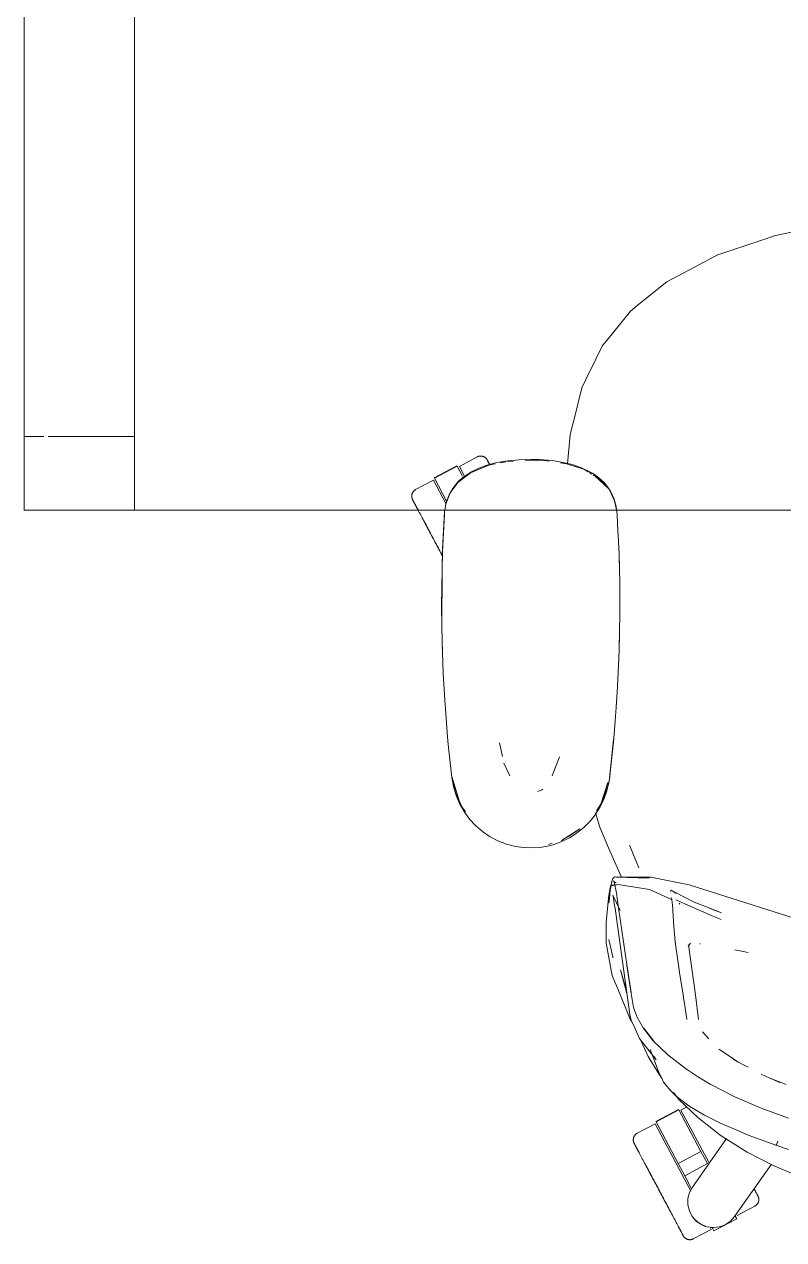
# Model space of a CAD drawing. Header units: millimetres. Extents: x 79795 to 317870, y -36033 to 97293.
# Drawn here: x 229121 to 229534, y 24745 to 25407 of the extents above; entities that cross this region are included whole.
import ezdxf

# ---------------------------------------------------------------- set-up
doc = ezdxf.new("R2010")
doc.units = ezdxf.units.MM
doc.header["$MEASUREMENT"] = 0
doc.layers.add('G-IMPT', color=8, linetype='CONTINUOUS', lineweight=9)
doc.layers.add('I-FURN', color=8, linetype='CONTINUOUS', lineweight=9)

msp = doc.modelspace()

# ---------------------------------------------------------------- linework, layer by layer
at = {"layer": 'G-IMPT'}
for p, q in [((229543.26, 25294.63), (229529.44, 25291.76)), ((229522, 25289.24), (229497.92, 25281.09)), ((229522, 25289.24), (229529.44, 25291.76)), ((229496.26, 25280.21), (229497.92, 25281.09)), ((229476.75, 25269.92), (229496.26, 25280.21)), ((229470.24, 25266.48), (229475.37, 25269.19)), ((229476.75, 25269.92), (229475.37, 25269.19)), ((229470.24, 25266.48), (229455.11, 25254.28)), ((229450.44, 25250.51), (229455.11, 25254.28)), ((229438.27, 25235.57), (229450.44, 25250.51)), ((229438.27, 25235.57), (229435.3, 25231.91)), ((229435.3, 25231.91), (229431.77, 25224.75)), ((229426.13, 25213.28), (229431.77, 25224.75)), ((229423.98, 25208.92), (229419.58, 25190.98)), ((229426.13, 25213.28), (229423.98, 25208.92)), ((229417.7, 25183.31), (229419, 25188.6)), ((229419.58, 25190.98), (229419, 25188.6)), ((229416.25, 25167.44), (229417.7, 25183.31)), ((229372.31, 25166.73), (229377.79, 25168.15)), ((229383.72, 25169.15), (229377.79, 25168.15)), ((229379.63, 25167.97), (229382.69, 25168.6)), ((229383.38, 25168.74), (229386.59, 25168.94)), ((229383.72, 25169.15), (229389.87, 25169.72)), ((229396.21, 25169.9), (229389.87, 25169.72)), ((229393.1, 25169.34), (229396.21, 25169.53)), ((229400.72, 25169.81), (229396.21, 25169.9)), ((229403.37, 25169.29), (229396.21, 25169.53)), ((229400.72, 25169.81), (229408.03, 25169.24)), ((229403.37, 25169.29), (229406.16, 25168.9)), ((229414.79, 25168.12), (229408.03, 25169.24)), ((229418.72, 25167.14), (229414.79, 25168.12)), ((229356.62, 25157.31), (229363.4, 25162.53)), ((229363.9, 25163.16), (229359.85, 25160.5)), ((229363.4, 25162.53), (229367.8, 25164.37)), ((229363.9, 25163.16), (229367.97, 25165.14)), ((229373.42, 25166.7), (229367.8, 25164.37)), ((229372.31, 25166.73), (229367.97, 25165.14)), ((229373.42, 25166.7), (229376.89, 25167.41)), ((229412.34, 25168.03), (229415.63, 25167.57)), ((229415.63, 25167.57), (229425.03, 25164.54)), ((229418.72, 25167.14), (229423.81, 25165.4)), ((229423.81, 25165.4), (229428.44, 25163.2)), ((229425.03, 25164.54), (229427.48, 25163.07)), ((229427.95, 25162.79), (229429.39, 25161.93)), ((229428.44, 25163.2), (229429.82, 25162.39)), ((229433.27, 25159.95), (229429.82, 25162.39)), ((229430.17, 25161.46), (229433.33, 25159.58)), ((229352.45, 25151.69), (229356.62, 25157.31)), ((229353.74, 25154.09), (229356.81, 25157.83)), ((229359.85, 25160.5), (229356.81, 25157.83)), ((229431.24, 25160.77), (229432.71, 25159.49)), ((229431.24, 25160.77), (229438.63, 25153.87)), ((229432.86, 25159.36), (229436.4, 25156.28)), ((229436.32, 25157.08), (229433.27, 25159.95)), ((229433.33, 25159.58), (229438.63, 25153.87)), ((229436.32, 25157.08), (229437.45, 25155.76)), ((229438.63, 25153.87), (229436.4, 25156.28)), ((229439.66, 25152.54), (229437.45, 25155.76)), ((229350.04, 25145.5), (229352.45, 25151.69)), ((229351.78, 25150.66), (229350.39, 25147.02)), ((229351.78, 25150.66), (229353.74, 25154.09)), ((229439.74, 25151.63), (229438.63, 25153.87)), ((229439.66, 25152.54), (229441.64, 25148.21)), ((229439.91, 25151.27), (229441.84, 25147.37)), ((229348.23, 25119.85), (229349.32, 25141.63)), ((229348.27, 25121.06), (229349.32, 25141.63)), ((229349.32, 25141.63), (229349.21, 25140.03)), ((229349.32, 25141.63), (229349.57, 25143.28)), ((229350.04, 25145.5), (229349.56, 25142.33)), ((229350.02, 25145.67), (229349.57, 25143.28)), ((229350.02, 25145.67), (229350.39, 25147.02)), ((229442.71, 25144.26), (229441.64, 25148.21)), ((229441.84, 25147.37), (229442.78, 25142.33)), ((229442.95, 25142.33), (229442.71, 25144.26)), ((229442.78, 25142.33), (229443.21, 25140.03)), ((229443.21, 25140.25), (229442.95, 25142.33)), ((229348.23, 25119.85), (229349.21, 25140.03)), ((229443.49, 25134.59), (229443.21, 25140.25)), ((229443.49, 25134.59), (229444.11, 25122.03)), ((229444.23, 25118.48), (229444.11, 25122.03)), ((229347.77, 25099.66), (229348.27, 25121.06)), ((229347.77, 25099.66), (229348.23, 25119.85)), ((229347.93, 25109.49), (229348.27, 25121.06)), ((229348.27, 25121.06), (229348.23, 25119.85)), ((229444.61, 25102.81), (229444.23, 25118.48)), ((229347.93, 25109.49), (229347.73, 25090.27)), ((229347.77, 25099.66), (229347.93, 25109.49)), ((229347.81, 25079.48), (229347.93, 25109.49)), ((229444.29, 25115.08), (229444.43, 25111.75)), ((229444.43, 25109.54), (229444.43, 25111.75)), ((229347.79, 25101.7), (229347.86, 25103.61)), ((229444.61, 25102.81), (229444.66, 25098.3)), ((229347.81, 25079.48), (229347.77, 25099.66)), ((229347.82, 25098.76), (229347.79, 25101.7)), ((229444.66, 25098.3), (229444.65, 25083.59)), ((229347.81, 25079.48), (229347.73, 25090.27)), ((229444.58, 25078.12), (229444.65, 25083.59)), ((229347.81, 25079.48), (229347.98, 25071.06)), ((229444.58, 25078.12), (229444.29, 25065.81)), ((229348.37, 25059.3), (229347.98, 25071.06)), ((229444.37, 25069.68), (229444.45, 25071.34)), ((229444.45, 25071.34), (229444.45, 25073.42)), ((229348.12, 25066.12), (229348.1, 25067.62)), ((229348.23, 25064.19), (229348.12, 25066.12)), ((229443.99, 25057.93), (229444.29, 25065.81)), ((229348.37, 25059.3), (229348.62, 25053.27)), ((229443.99, 25057.93), (229443.45, 25046.62)), ((229349.43, 25039.14), (229348.62, 25053.27)), ((229442.89, 25037.75), (229443.45, 25046.62)), ((229349.76, 25034.05), (229349.43, 25039.14)), ((229442.89, 25037.75), (229442.16, 25027.46)), ((229442.76, 25035.71), (229442.85, 25037.61)), ((229349.76, 25034.05), (229351.01, 25018.99)), ((229442.76, 25035.71), (229442.62, 25034.29)), ((229350.41, 25025.86), (229350.58, 25024.19)), ((229441.18, 25016.07), (229442.16, 25027.46)), ((229351.01, 25018.99), (229351.35, 25014.86)), ((229438.83, 24994.63), (229441.28, 25017.59)), ((229438.83, 24994.63), (229441.18, 25016.07)), ((229441.28, 25017.59), (229439.16, 24997.45)), ((229351.35, 25014.86), (229353.26, 24996.93)), ((229379.23, 25015.65), (229380.8, 25008.22)), ((229384.83, 24997.82), (229381.56, 25004.6)), ((229411.93, 25008.15), (229407.78, 24997.72)), ((229353.26, 24997.45), (229357.09, 24984.99)), ((229353.26, 24997.45), (229354.17, 24994.13)), ((229353.26, 24996.93), (229354.15, 24991.89)), ((229355.3, 24988.48), (229353.39, 24996.88)), ((229438.83, 24994.63), (229439.16, 24997.45)), ((229355.62, 24987.03), (229354.15, 24991.89)), ((229357.09, 24984.99), (229354.17, 24994.13)), ((229400.03, 24989.18), (229402.26, 24990.2)), ((229402.26, 24990.2), (229402.71, 24990.5)), ((229434.43, 24982.28), (229438.24, 24994.13)), ((229438.03, 24991.5), (229434.43, 24982.28)), ((229435.33, 24984.99), (229438.24, 24994.13)), ((229436.22, 24985.54), (229437.67, 24989.67)), ((229438.83, 24994.63), (229437.67, 24989.67)), ((229438.61, 24994.55), (229438.03, 24991.5)), ((229355.3, 24988.48), (229359.04, 24980.41)), ((229357.43, 24982.79), (229355.62, 24987.03)), ((229434.03, 24980.96), (229436.22, 24985.54)), ((229434.43, 24982.28), (229435.33, 24984.99)), ((229357.43, 24982.79), (229359.94, 24978.35)), ((229360.63, 24978.31), (229359.04, 24980.41)), ((229362.94, 24974.26), (229359.94, 24978.35)), ((229428.68, 24973.32), (229431.3, 24976.63)), ((229434.03, 24980.96), (229431.3, 24976.63)), ((229433.75, 24969.8), (229431.49, 24977.62)), ((229434.43, 24982.28), (229432, 24978.7)), ((229362.94, 24974.26), (229366.1, 24970.83)), ((229369.94, 24967.51), (229366.1, 24970.83)), ((229425.13, 24969.72), (229428.68, 24973.32)), ((229433.75, 24969.8), (229438.6, 24958.67)), ((229374.11, 24964.67), (229369.94, 24967.51)), ((229374.11, 24964.67), (229378.27, 24962.48)), ((229413, 24962.67), (229422.95, 24968.99)), ((229413, 24962.67), (229416.68, 24964.83)), ((229413.1, 24962.02), (229417.61, 24964.26)), ((229416.68, 24964.83), (229422.95, 24968.99)), ((229417.61, 24964.26), (229421.16, 24966.53)), ((229425.13, 24969.72), (229421.16, 24966.53)), ((229378.27, 24962.48), (229382.98, 24960.65)), ((229387.85, 24959.39), (229382.98, 24960.65)), ((229387.85, 24959.39), (229392.36, 24958.74)), ((229396.21, 24958.57), (229392.36, 24958.74)), ((229396.21, 24958.57), (229401.25, 24958.87)), ((229401.25, 24958.87), (229406.2, 24959.75)), ((229407.89, 24961.11), (229405.86, 24960.49)), ((229406.2, 24959.75), (229408.33, 24960.31)), ((229413.1, 24962.02), (229408.33, 24960.31)), ((229438.6, 24958.67), (229442.02, 24950.84)), ((229450.03, 24959.9), (229450.13, 24959.63)), ((229455.05, 24947.78), (229450.13, 24959.63)), ((229442.02, 24950.84), (229445.59, 24942.67)), ((229439.3, 24935.94), (229439.75, 24938.27)), ((229439.56, 24936.36), (229440.1, 24939.64)), ((229443.7, 24938.66), (229439.75, 24938.27)), ((229440.1, 24939.64), (229440.65, 24941.5)), ((229440.16, 24938.03), (229443.74, 24938.72)), ((229440.16, 24938.03), (229443.7, 24938.66)), ((229440.97, 24942.04), (229440.65, 24941.5)), ((229440.97, 24942.04), (229441.46, 24942.41)), ((229441.69, 24940.15), (229441.3, 24940.65)), ((229441.86, 24939.55), (229441.3, 24940.65)), ((229442.04, 24942.8), (229441.46, 24942.41)), ((229441.86, 24939.55), (229441.69, 24940.17)), ((229441.69, 24940.17), (229442.79, 24933.9)), ((229442.23, 24939.82), (229441.69, 24940.15)), ((229442.04, 24942.8), (229442.9, 24942.61)), ((229460.6, 24942.19), (229442.16, 24942.78)), ((229442.16, 24942.78), (229442.62, 24942.68)), ((229442.23, 24939.82), (229442.73, 24939.75)), ((229460.6, 24942.19), (229442.62, 24942.68)), ((229461.49, 24942.63), (229442.62, 24942.68)), ((229442.62, 24942.68), (229442.79, 24942.64)), ((229442.9, 24942.61), (229442.79, 24942.64)), ((229460.79, 24936), (229443.74, 24938.72)), ((229482.44, 24938.44), (229461.49, 24942.63)), ((229532.68, 24922.45), (229482.44, 24938.44)), ((229437.65, 24921.9), (229438.45, 24931.23)), ((229438.45, 24931.23), (229438.49, 24931.69)), ((229439.3, 24935.94), (229438.49, 24931.69)), ((229438.97, 24931.06), (229438.76, 24928.47)), ((229438.97, 24931.06), (229439.49, 24935.74)), ((229439.56, 24936.36), (229439.49, 24935.74)), ((229444.89, 24924.5), (229440.89, 24932.93)), ((229440.89, 24932.93), (229441.03, 24932.07)), ((229441.03, 24932.07), (229441.86, 24927.05)), ((229443.91, 24926.05), (229442.79, 24933.9)), ((229460.79, 24936), (229473.08, 24930.42)), ((229472.32, 24934.93), (229472.47, 24935.61)), ((229472.47, 24935.61), (229472.59, 24935.64)), ((229472.59, 24935.64), (229472.76, 24935.68)), ((229472.59, 24935.64), (229475.3, 24933.8)), ((229472.59, 24935.64), (229475.05, 24934.29)), ((229472.63, 24931.66), (229472.91, 24930.89)), ((229472.93, 24930.83), (229472.91, 24930.89)), ((229473.21, 24928.37), (229472.93, 24930.83)), ((229485.16, 24929.01), (229475.05, 24934.29)), ((229495.26, 24921.46), (229475.11, 24930.38)), ((229441.86, 24927.05), (229442.08, 24925.75)), ((229443.52, 24915.09), (229442.08, 24925.75)), ((229448.46, 24895.18), (229443.91, 24926.05)), ((229473.21, 24928.37), (229473.26, 24927.99)), ((229473.51, 24924.59), (229473.26, 24927.99)), ((229473.51, 24924.59), (229474.14, 24915.74)), ((229477.28, 24928.01), (229477.01, 24928.44)), ((229485.16, 24929.01), (229493.63, 24925.76)), ((229498.53, 24923.74), (229493.42, 24925.76)), ((229493.42, 24925.76), (229496.96, 24924.36)), ((229493.63, 24925.76), (229498.53, 24923.74)), ((229498.53, 24923.74), (229499.94, 24923.18)), ((229437.65, 24921.9), (229437.31, 24917.94)), ((229437.31, 24917.94), (229437.31, 24913.77)), ((229499.85, 24919.72), (229495.26, 24921.46)), ((229532.68, 24922.45), (229562.66, 24913.26)), ((229437.33, 24906.81), (229437.31, 24913.77)), ((229443.52, 24915.09), (229450.19, 24867.87)), ((229474.76, 24907.5), (229474.14, 24915.74)), ((229437.33, 24906.81), (229440.57, 24889.11)), ((229438.74, 24908.67), (229440.79, 24899.36)), ((229474.77, 24907.42), (229474.76, 24907.5)), ((229474.77, 24907.42), (229476.98, 24892.2)), ((229483.15, 24906.76), (229481.91, 24905.2)), ((229481.94, 24905.41), (229481.99, 24905.64)), ((229482.03, 24905.9), (229481.99, 24905.64)), ((229485.77, 24878.57), (229482.03, 24905.9)), ((229488.1, 24906.41), (229488.45, 24906.36)), ((229440.79, 24899.36), (229440.94, 24898.79)), ((229514.57, 24901.73), (229507.32, 24903.14)), ((229445.07, 24892.29), (229448.31, 24880.79)), ((229445.07, 24892.29), (229448.57, 24879.34)), ((229448.46, 24895.18), (229450.79, 24879.99)), ((229448.56, 24894.57), (229450.85, 24879.41)), ((229448.56, 24894.57), (229450.79, 24879.99)), ((229476.98, 24892.2), (229477.23, 24890.65)), ((229477.23, 24890.65), (229479.09, 24878.88)), ((229440.57, 24889.11), (229442.17, 24885.25)), ((229443.56, 24881.89), (229442.17, 24885.25)), ((229450.35, 24865.44), (229443.56, 24881.89)), ((229452.16, 24871.74), (229450.85, 24879.41)), ((229479.35, 24877.22), (229479.09, 24878.88)), ((229480.42, 24870.38), (229479.35, 24877.22)), ((229485.77, 24878.57), (229487.55, 24865.22)), ((229453.91, 24866.95), (229452.16, 24871.74)), ((229450.19, 24867.87), (229450.84, 24864.88)), ((229451.12, 24864.27), (229450.35, 24865.44)), ((229452.41, 24861.51), (229450.84, 24864.88)), ((229453.91, 24866.95), (229454.12, 24866.53)), ((229457.41, 24860.69), (229454.12, 24866.53)), ((229480.42, 24870.38), (229481.16, 24865.31)), ((229487.55, 24865.22), (229487.41, 24865.69)), ((229455.47, 24854.94), (229452.41, 24861.51)), ((229462.83, 24853.72), (229457.41, 24860.69)), ((229457.74, 24860.47), (229463.13, 24853.52)), ((229457.74, 24860.47), (229460.33, 24857.09)), ((229493.05, 24854.72), (229489.71, 24858.62)), ((229464.39, 24843.29), (229455.47, 24854.94)), ((229460.1, 24845.18), (229456.12, 24853.8)), ((229463.13, 24853.52), (229460.33, 24857.09)), ((229462.83, 24853.72), (229470.73, 24845.99)), ((229467.22, 24833.73), (229460.1, 24845.18)), ((229461.15, 24848.94), (229465.66, 24837.04)), ((229464.39, 24843.29), (229463.27, 24845.24)), ((229470.73, 24845.99), (229481.17, 24837.97)), ((229499.68, 24848.44), (229498.58, 24849.19)), ((229504.82, 24844.95), (229499.68, 24848.44)), ((229505.39, 24844.56), (229504.82, 24844.95)), ((229509.15, 24842), (229505.39, 24844.56)), ((229481.17, 24837.97), (229481.42, 24837.8)), ((229487.52, 24833.92), (229481.42, 24837.8)), ((229509.15, 24842), (229506.38, 24843.5)), ((229514.48, 24839.31), (229506.38, 24843.5)), ((229466.74, 24834.81), (229465.66, 24837.04)), ((229467.91, 24832.37), (229466.74, 24834.81)), ((229467.22, 24833.73), (229467.72, 24832.96)), ((229467.91, 24832.37), (229468.52, 24831.23)), ((229468.52, 24831.23), (229472.39, 24826.37)), ((229487.52, 24833.92), (229493.75, 24830.15)), ((229521.52, 24835.44), (229526.37, 24833.25)), ((229526.37, 24833.25), (229531.82, 24830.94)), ((229526.37, 24833.25), (229533.45, 24830.52)), ((229475.41, 24823.48), (229472.39, 24826.37)), ((229473.83, 24825.48), (229476.83, 24821.81)), ((229500.54, 24826.58), (229493.75, 24830.15)), ((229500.54, 24826.58), (229507.27, 24823.19)), ((229535.18, 24829.86), (229533.45, 24830.52)), ((229475.41, 24823.48), (229481.54, 24818.76)), ((229476.83, 24821.81), (229487.13, 24811.85)), ((229481.54, 24818.76), (229482.83, 24817.9)), ((229490.83, 24813.16), (229482.83, 24817.9)), ((229521.49, 24817.01), (229507.27, 24823.19)), ((229499.73, 24802.04), (229487.13, 24811.85)), ((229499.44, 24808.86), (229490.83, 24813.16)), ((229499.88, 24808.64), (229490.83, 24813.16)), ((229490.83, 24813.16), (229491.43, 24812.86)), ((229499.88, 24808.64), (229491.43, 24812.86)), ((229521.49, 24817.01), (229536.37, 24811.56)), ((229499.44, 24808.86), (229499.88, 24808.64)), ((229499.88, 24808.64), (229510.84, 24803.87)), ((229499.73, 24802.04), (229514.02, 24793.07)), ((229510.84, 24803.87), (229514.52, 24802.39)), ((229514.52, 24802.39), (229529.48, 24796.81)), ((229530.27, 24798.08), (229529.88, 24797.25)), ((229530.27, 24798.08), (229529.99, 24797.44)), ((229530.27, 24798.08), (229530.69, 24799.14)), ((229530.27, 24798.08), (229530.47, 24798.54)), ((229530.69, 24799.14), (229530.47, 24798.54)), ((229514.02, 24793.07), (229527.8, 24785.98)), ((229529.48, 24796.81), (229529.62, 24796.85)), ((229529.62, 24796.85), (229529.48, 24796.85)), ((229529.48, 24796.85), (229536.42, 24794.44)), ((229529.62, 24796.85), (229529.88, 24797.25)), ((229529.62, 24796.85), (229529.66, 24796.86)), ((229529.88, 24797.25), (229529.66, 24796.86)), ((229529.99, 24797.44), (229529.88, 24797.25)), ((229545.77, 24778.46), (229527.8, 24785.98))]:
    msp.add_line(p, q, dxfattribs=at)
at = {"layer": 'I-FURN'}
for p, q in [((229120.67, 25142.33), (229120.67, 25942.33)), ((229120.67, 25942.33), (229120.67, 25142.33)), ((229120.67, 25142.33), (229120.67, 25942.33)), ((229120.67, 25902.33), (229120.67, 25182.33)), ((229180.67, 25182.33), (229180.67, 25902.33)), ((229180.67, 25577.33), (229180.67, 25142.33)), ((229120.67, 25182.33), (229120.67, 25142.33)), ((229120.67, 25182.33), (229131.25, 25182.33)), ((229120.67, 25182.33), (229131.25, 25182.33)), ((229133.57, 25182.33), (229180.67, 25182.33)), ((229133.57, 25182.33), (229180.67, 25182.33)), ((229180.67, 25142.33), (229180.67, 25182.33)), ((229367.08, 25171.27), (229357.39, 25166.12)), ((229367.08, 25171.27), (229367.22, 25171.35)), ((229367.22, 25171.35), (229367.37, 25171.41)), ((229367.37, 25171.41), (229367.52, 25171.47)), ((229367.52, 25171.47), (229367.67, 25171.53)), ((229367.67, 25171.53), (229367.82, 25171.58)), ((229367.82, 25171.58), (229367.98, 25171.62)), ((229367.98, 25171.62), (229368.13, 25171.66)), ((229368.13, 25171.66), (229368.29, 25171.69)), ((229368.29, 25171.69), (229368.45, 25171.71)), ((229368.45, 25171.71), (229368.61, 25171.73)), ((229368.61, 25171.73), (229368.77, 25171.74)), ((229368.77, 25171.74), (229368.93, 25171.74)), ((229368.93, 25171.74), (229369.09, 25171.74)), ((229369.09, 25171.74), (229369.26, 25171.73)), ((229369.26, 25171.73), (229369.42, 25171.72)), ((229369.42, 25171.72), (229369.58, 25171.7)), ((229369.58, 25171.7), (229369.73, 25171.67)), ((229369.73, 25171.67), (229369.89, 25171.64)), ((229369.89, 25171.64), (229370.05, 25171.6)), ((229370.05, 25171.6), (229370.2, 25171.55)), ((229370.2, 25171.55), (229370.36, 25171.5)), ((229370.36, 25171.5), (229370.51, 25171.44)), ((229370.51, 25171.44), (229370.65, 25171.38)), ((229370.65, 25171.38), (229370.8, 25171.31)), ((229370.8, 25171.31), (229370.94, 25171.23)), ((229370.94, 25171.23), (229371.08, 25171.15)), ((229371.08, 25171.15), (229371.21, 25171.06)), ((229371.21, 25171.06), (229371.35, 25170.97)), ((229371.35, 25170.97), (229371.47, 25170.87)), ((229371.47, 25170.87), (229371.6, 25170.77)), ((229371.6, 25170.77), (229371.72, 25170.66)), ((229371.72, 25170.66), (229371.83, 25170.55)), ((229371.83, 25170.55), (229371.95, 25170.43)), ((229371.95, 25170.43), (229372.05, 25170.31)), ((229372.05, 25170.31), (229372.15, 25170.18)), ((229372.15, 25170.18), (229372.25, 25170.05)), ((229372.25, 25170.05), (229372.34, 25169.92)), ((229372.34, 25169.92), (229372.43, 25169.79)), ((229372.43, 25169.79), (229372.51, 25169.65)), ((229372.51, 25169.65), (229372.53, 25169.61)), ((229372.53, 25169.61), (229372.54, 25169.59)), ((229372.53, 25169.6), (229372.53, 25169.61)), ((229372.55, 25169.56), (229372.53, 25169.6)), ((229372.54, 25169.59), (229372.57, 25169.53)), ((229372.6, 25169.48), (229372.55, 25169.56)), ((229372.57, 25169.53), (229372.62, 25169.43)), ((229372.66, 25169.36), (229372.6, 25169.48)), ((229372.62, 25169.43), (229372.7, 25169.29)), ((229372.75, 25169.19), (229372.66, 25169.36)), ((229372.7, 25169.29), (229372.79, 25169.11)), ((229372.85, 25168.99), (229372.75, 25169.19)), ((229372.79, 25169.11), (229372.91, 25168.89)), ((229372.98, 25168.75), (229372.85, 25168.99)), ((229372.91, 25168.89), (229373.05, 25168.63)), ((229373.13, 25168.47), (229372.98, 25168.75)), ((229373.05, 25168.63), (229373.21, 25168.33)), ((229373.3, 25168.15), (229373.13, 25168.47)), ((229373.21, 25168.33), (229373.38, 25168)), ((229373.49, 25167.8), (229373.3, 25168.15)), ((229356.07, 25166.48), (229343.71, 25159.91)), ((229343.8, 25159.74), (229356.16, 25166.31)), ((229356.16, 25166.31), (229359.09, 25160.79)), ((229357.39, 25166.12), (229360.05, 25161.12)), ((229373.38, 25168), (229373.58, 25167.62)), ((229373.7, 25167.41), (229373.49, 25167.8)), ((229373.58, 25167.62), (229373.8, 25167.21)), ((229373.93, 25166.98), (229373.7, 25167.41)), ((229343.26, 25158.61), (229333.58, 25153.46)), ((229343.26, 25158.61), (229350, 25145.95)), ((229350.45, 25147.23), (229343.8, 25159.74)), ((229331.44, 25150.03), (229331.45, 25150.19)), ((229331.44, 25149.87), (229331.44, 25150.03)), ((229331.44, 25149.71), (229331.44, 25149.87)), ((229331.46, 25149.55), (229331.44, 25149.71)), ((229331.45, 25150.19), (229331.46, 25150.35)), ((229331.46, 25150.35), (229331.49, 25150.51)), ((229331.47, 25149.39), (229331.46, 25149.55)), ((229331.5, 25149.23), (229331.47, 25149.39)), ((229331.49, 25150.51), (229331.51, 25150.67)), ((229331.53, 25149.07), (229331.5, 25149.23)), ((229331.51, 25150.67), (229331.55, 25150.83)), ((229331.56, 25148.91), (229331.53, 25149.07)), ((229331.55, 25150.83), (229331.59, 25150.98)), ((229331.61, 25148.76), (229331.56, 25148.91)), ((229331.59, 25150.98), (229331.63, 25151.14)), ((229331.66, 25148.6), (229331.61, 25148.76)), ((229331.63, 25151.14), (229331.69, 25151.29)), ((229331.71, 25148.45), (229331.66, 25148.6)), ((229331.69, 25151.29), (229331.74, 25151.44)), ((229331.77, 25148.3), (229331.71, 25148.45)), ((229331.74, 25151.44), (229331.81, 25151.59)), ((229331.84, 25148.16), (229331.77, 25148.3)), ((229331.81, 25151.59), (229331.88, 25151.73)), ((229331.88, 25151.73), (229331.95, 25151.88)), ((229331.95, 25151.88), (229332.04, 25152.01)), ((229332.04, 25152.01), (229332.12, 25152.15)), ((229332.12, 25152.15), (229332.22, 25152.28)), ((229332.22, 25152.28), (229332.31, 25152.41)), ((229332.31, 25152.41), (229332.42, 25152.53)), ((229332.42, 25152.53), (229332.52, 25152.65)), ((229332.52, 25152.65), (229332.64, 25152.77)), ((229332.64, 25152.77), (229332.75, 25152.88)), ((229332.75, 25152.88), (229332.87, 25152.99)), ((229332.87, 25152.99), (229333, 25153.09)), ((229333, 25153.09), (229333.13, 25153.18)), ((229333.13, 25153.18), (229333.26, 25153.28)), ((229333.26, 25153.28), (229333.4, 25153.36)), ((229333.4, 25153.36), (229333.54, 25153.44)), ((229333.54, 25153.44), (229333.58, 25153.46)), ((229120.67, 25142.33), (229180.67, 25142.33)), ((229180.67, 25142.33), (229120.67, 25142.33)), ((229120.67, 25142.33), (230720.67, 25142.33)), ((230720.67, 25142.33), (229120.67, 25142.33)), ((229331.91, 25148.01), (229331.84, 25148.16)), ((229331.94, 25147.96), (229331.91, 25148.01)), ((229331.91, 25148.01), (229331.91, 25148.01)), ((229331.91, 25148.01), (229331.92, 25147.99)), ((229331.92, 25147.99), (229331.95, 25147.93)), ((229331.98, 25147.88), (229331.94, 25147.96)), ((229331.95, 25147.93), (229332.01, 25147.83)), ((229332.04, 25147.76), (229331.98, 25147.88)), ((229332.01, 25147.83), (229332.08, 25147.69)), ((229332.13, 25147.6), (229332.04, 25147.76)), ((229332.08, 25147.69), (229332.18, 25147.51)), ((229332.24, 25147.4), (229332.13, 25147.6)), ((229332.18, 25147.51), (229332.29, 25147.29)), ((229332.37, 25147.16), (229332.24, 25147.4)), ((229332.29, 25147.29), (229332.43, 25147.03)), ((229332.51, 25146.88), (229332.37, 25147.16)), ((229332.43, 25147.03), (229332.59, 25146.74)), ((229332.68, 25146.56), (229332.51, 25146.88)), ((229332.59, 25146.74), (229332.77, 25146.4)), ((229332.87, 25146.2), (229332.68, 25146.56)), ((229332.77, 25146.4), (229332.97, 25146.03)), ((229333.08, 25145.81), (229332.87, 25146.2)), ((229332.97, 25146.03), (229333.18, 25145.62)), ((229333.31, 25145.38), (229333.08, 25145.81)), ((229333.18, 25145.62), (229333.42, 25145.17)), ((229333.56, 25144.91), (229333.31, 25145.38)), ((229333.42, 25145.17), (229333.68, 25144.69)), ((229333.82, 25144.41), (229333.56, 25144.91)), ((229333.68, 25144.69), (229333.95, 25144.17)), ((229334.11, 25143.88), (229333.82, 25144.41)), ((229333.95, 25144.17), (229334.25, 25143.62)), ((229334.41, 25143.31), (229334.11, 25143.88)), ((229334.25, 25143.62), (229334.56, 25143.04)), ((229334.56, 25143.04), (229334.88, 25142.42)), ((229334.88, 25142.42), (229335.23, 25141.77)), ((229335.23, 25141.77), (229335.59, 25141.09)), ((229335.59, 25141.09), (229335.96, 25140.39)), ((229335.96, 25140.39), (229336.36, 25139.65)), ((229336.36, 25139.65), (229336.76, 25138.89)), ((229336.76, 25138.89), (229337.18, 25138.1)), ((229337.18, 25138.1), (229337.61, 25137.29)), ((229337.61, 25137.29), (229338.06, 25136.46)), ((229338.3, 25136), (229337.85, 25136.84)), ((229338.06, 25136.46), (229338.51, 25135.6)), ((229338.76, 25135.13), (229338.3, 25136)), ((229338.51, 25135.6), (229338.98, 25134.72)), ((229339.23, 25134.24), (229338.76, 25135.13)), ((229338.98, 25134.72), (229339.45, 25133.83)), ((229339.71, 25133.33), (229339.23, 25134.24)), ((229339.45, 25133.83), (229339.94, 25132.91)), ((229340.21, 25132.41), (229339.71, 25133.33)), ((229339.94, 25132.91), (229340.43, 25131.98)), ((229340.7, 25131.47), (229340.21, 25132.41)), ((229340.43, 25131.98), (229340.94, 25131.04)), ((229341.21, 25130.52), (229340.7, 25131.47)), ((229340.94, 25131.04), (229341.44, 25130.08)), ((229341.72, 25129.56), (229341.21, 25130.52)), ((229341.44, 25130.08), (229341.96, 25129.11)), ((229342.24, 25128.59), (229341.72, 25129.56)), ((229341.96, 25129.11), (229342.48, 25128.13)), ((229342.76, 25127.6), (229342.24, 25128.59)), ((229342.48, 25128.13), (229343.01, 25127.15)), ((229343.29, 25126.61), (229342.76, 25127.6)), ((229343.01, 25127.15), (229343.53, 25126.15)), ((229343.82, 25125.61), (229343.29, 25126.61)), ((229343.53, 25126.15), (229344.06, 25125.15)), ((229344.35, 25124.61), (229343.82, 25125.61)), ((229344.06, 25125.15), (229344.6, 25124.15)), ((229344.89, 25123.61), (229344.35, 25124.61)), ((229344.6, 25124.15), (229345.13, 25123.15)), ((229345.42, 25122.6), (229344.89, 25123.61)), ((229345.13, 25123.15), (229345.67, 25122.14)), ((229345.96, 25121.6), (229345.42, 25122.6)), ((229345.67, 25122.14), (229346.2, 25121.14)), ((229346.49, 25120.59), (229345.96, 25121.6)), ((229346.2, 25121.14), (229346.73, 25120.13)), ((229347.02, 25119.6), (229346.49, 25120.59)), ((229346.73, 25120.13), (229347.26, 25119.14)), ((229347.55, 25118.6), (229347.02, 25119.6)), ((229347.26, 25119.14), (229347.79, 25118.15)), ((229348.07, 25117.61), (229347.55, 25118.6)), ((229347.79, 25118.15), (229348.31, 25117.16)), ((229476.63, 24816.35), (229464.27, 24809.78)), ((229464.36, 24809.61), (229476.72, 24816.18)), ((229476.72, 24816.18), (229488.79, 24793.47)), ((229481.11, 24817.67), (229477.95, 24815.99)), ((229477.95, 24815.99), (229493.21, 24787.3)), ((229463.82, 24808.48), (229454.14, 24803.33)), ((229463.82, 24808.48), (229483.29, 24771.88)), ((229476.43, 24786.9), (229464.36, 24809.61)), ((229452, 24799.9), (229452.01, 24800.06)), ((229452, 24799.74), (229452, 24799.9)), ((229452, 24799.58), (229452, 24799.74)), ((229452.01, 24799.42), (229452, 24799.58)), ((229452.01, 24800.06), (229452.02, 24800.22)), ((229452.03, 24799.26), (229452.01, 24799.42)), ((229452.02, 24800.22), (229452.04, 24800.38)), ((229452.06, 24799.1), (229452.03, 24799.26)), ((229452.04, 24800.38), (229452.07, 24800.54)), ((229452.09, 24798.94), (229452.06, 24799.1)), ((229452.07, 24800.54), (229452.11, 24800.7)), ((229452.12, 24798.78), (229452.09, 24798.94)), ((229452.11, 24800.7), (229452.15, 24800.85)), ((229452.17, 24798.63), (229452.12, 24798.78)), ((229452.15, 24800.85), (229452.19, 24801.01)), ((229452.21, 24798.47), (229452.17, 24798.63)), ((229452.19, 24801.01), (229452.24, 24801.16)), ((229452.27, 24798.32), (229452.21, 24798.47)), ((229452.24, 24801.16), (229452.3, 24801.31)), ((229452.33, 24798.17), (229452.27, 24798.32)), ((229452.3, 24801.31), (229452.37, 24801.46)), ((229452.4, 24798.03), (229452.33, 24798.17)), ((229452.37, 24801.46), (229452.44, 24801.6)), ((229452.47, 24797.88), (229452.4, 24798.03)), ((229452.44, 24801.6), (229452.51, 24801.75)), ((229452.5, 24797.83), (229452.47, 24797.88)), ((229452.47, 24797.88), (229452.47, 24797.88)), ((229452.47, 24797.88), (229452.48, 24797.86)), ((229452.48, 24797.86), (229452.51, 24797.8)), ((229452.51, 24801.75), (229452.6, 24801.88)), ((229452.6, 24801.88), (229452.68, 24802.02)), ((229452.68, 24802.02), (229452.78, 24802.15)), ((229452.78, 24802.15), (229452.87, 24802.28)), ((229452.87, 24802.28), (229452.98, 24802.4)), ((229452.98, 24802.4), (229453.08, 24802.52)), ((229453.08, 24802.52), (229453.2, 24802.64)), ((229453.2, 24802.64), (229453.31, 24802.75)), ((229453.31, 24802.75), (229453.43, 24802.86)), ((229453.43, 24802.86), (229453.56, 24802.96)), ((229453.56, 24802.96), (229453.69, 24803.05)), ((229453.69, 24803.05), (229453.82, 24803.15)), ((229453.82, 24803.15), (229453.96, 24803.23)), ((229453.96, 24803.23), (229454.1, 24803.31)), ((229454.1, 24803.31), (229454.14, 24803.33)), ((229484.18, 24774.06), (229502.69, 24800.49)), ((229452.54, 24797.75), (229452.5, 24797.83)), ((229452.51, 24797.8), (229452.57, 24797.7)), ((229452.6, 24797.63), (229452.54, 24797.75)), ((229452.57, 24797.7), (229452.64, 24797.56)), ((229452.69, 24797.47), (229452.6, 24797.63)), ((229452.64, 24797.56), (229452.74, 24797.38)), ((229452.8, 24797.27), (229452.69, 24797.47)), ((229452.74, 24797.38), (229452.85, 24797.16)), ((229452.93, 24797.03), (229452.8, 24797.27)), ((229452.85, 24797.16), (229452.99, 24796.9)), ((229453.07, 24796.75), (229452.93, 24797.03)), ((229452.99, 24796.9), (229453.15, 24796.61)), ((229453.24, 24796.43), (229453.07, 24796.75)), ((229453.15, 24796.61), (229453.33, 24796.27)), ((229453.43, 24796.07), (229453.24, 24796.43)), ((229453.33, 24796.27), (229453.53, 24795.9)), ((229453.64, 24795.68), (229453.43, 24796.07)), ((229453.53, 24795.9), (229453.74, 24795.49)), ((229453.87, 24795.25), (229453.64, 24795.68)), ((229453.74, 24795.49), (229453.98, 24795.04)), ((229454.12, 24794.78), (229453.87, 24795.25)), ((229453.98, 24795.04), (229454.24, 24794.56)), ((229454.38, 24794.28), (229454.12, 24794.78)), ((229454.24, 24794.56), (229454.51, 24794.04)), ((229454.67, 24793.75), (229454.38, 24794.28)), ((229454.51, 24794.04), (229454.8, 24793.49)), ((229454.97, 24793.18), (229454.67, 24793.75)), ((229454.8, 24793.49), (229455.12, 24792.91)), ((229455.12, 24792.91), (229455.44, 24792.29)), ((229455.44, 24792.29), (229455.79, 24791.64)), ((229455.79, 24791.64), (229456.15, 24790.96)), ((229476.43, 24786.9), (229488.79, 24793.47)), ((229488.79, 24793.47), (229492.32, 24786.83)), ((229456.15, 24790.96), (229456.52, 24790.26)), ((229456.52, 24790.26), (229456.92, 24789.52)), ((229456.92, 24789.52), (229457.32, 24788.76)), ((229457.32, 24788.76), (229457.74, 24787.97)), ((229457.74, 24787.97), (229458.17, 24787.16)), ((229458.17, 24787.16), (229458.61, 24786.33)), ((229458.86, 24785.87), (229458.41, 24786.71)), ((229458.61, 24786.33), (229459.07, 24785.47)), ((229459.32, 24785), (229458.86, 24785.87)), ((229459.07, 24785.47), (229459.54, 24784.59)), ((229459.79, 24784.11), (229459.32, 24785)), ((229479.96, 24780.26), (229476.43, 24786.9)), ((229479.96, 24780.26), (229492.32, 24786.83)), ((229527.12, 24786.6), (229507.1, 24758.01)), ((229459.54, 24784.59), (229460.01, 24783.7)), ((229460.27, 24783.2), (229459.79, 24784.11)), ((229460.01, 24783.7), (229460.5, 24782.78)), ((229460.76, 24782.28), (229460.27, 24783.2)), ((229460.5, 24782.78), (229460.99, 24781.85)), ((229461.26, 24781.34), (229460.76, 24782.28)), ((229460.99, 24781.85), (229461.5, 24780.91)), ((229461.77, 24780.39), (229461.26, 24781.34)), ((229461.5, 24780.91), (229462, 24779.95)), ((229462.28, 24779.43), (229461.77, 24780.39)), ((229462, 24779.95), (229462.52, 24778.98)), ((229462.8, 24778.46), (229462.28, 24779.43)), ((229462.52, 24778.98), (229463.04, 24778)), ((229463.32, 24777.47), (229462.8, 24778.46)), ((229483.72, 24773.2), (229479.96, 24780.26)), ((229463.04, 24778), (229463.56, 24777.02)), ((229463.85, 24776.48), (229463.32, 24777.47)), ((229463.56, 24777.02), (229464.09, 24776.02)), ((229464.38, 24775.48), (229463.85, 24776.48)), ((229464.09, 24776.02), (229464.62, 24775.02)), ((229464.91, 24774.48), (229464.38, 24775.48)), ((229464.62, 24775.02), (229465.16, 24774.02)), ((229465.45, 24773.48), (229464.91, 24774.48)), ((229465.16, 24774.02), (229465.69, 24773.02)), ((229465.98, 24772.47), (229465.45, 24773.48)), ((229465.69, 24773.02), (229466.23, 24772.01)), ((229466.51, 24771.47), (229465.98, 24772.47)), ((229466.23, 24772.01), (229466.76, 24771.01)), ((229467.05, 24770.46), (229466.51, 24771.47)), ((229482.59, 24771.09), (229484.18, 24774.06)), ((229517.62, 24773.34), (229517.9, 24772.8)), ((229518.05, 24772.53), (229517.78, 24773.04)), ((229517.9, 24772.8), (229518.17, 24772.3)), ((229518.31, 24772.04), (229518.05, 24772.53)), ((229518.17, 24772.3), (229518.42, 24771.83)), ((229518.54, 24771.6), (229518.31, 24772.04)), ((229518.42, 24771.83), (229518.65, 24771.4)), ((229518.76, 24771.19), (229518.54, 24771.6)), ((229466.76, 24771.01), (229467.29, 24770)), ((229467.58, 24769.47), (229467.05, 24770.46)), ((229467.29, 24770), (229467.82, 24769.01)), ((229468.11, 24768.47), (229467.58, 24769.47)), ((229467.82, 24769.01), (229468.35, 24768.02)), ((229468.63, 24767.48), (229468.11, 24768.47)), ((229468.35, 24768.02), (229468.87, 24767.03)), ((229469.15, 24766.51), (229468.63, 24767.48)), ((229468.87, 24767.03), (229469.39, 24766.06)), ((229469.67, 24765.54), (229469.15, 24766.51)), ((229469.39, 24766.06), (229469.9, 24765.09)), ((229470.18, 24764.58), (229469.67, 24765.54)), ((229469.9, 24765.09), (229470.41, 24764.14)), ((229481.74, 24764.44), (229481.76, 24767.82)), ((229481.76, 24767.82), (229482.59, 24771.09)), ((229518.65, 24771.4), (229518.86, 24771.01)), ((229518.96, 24770.81), (229518.76, 24771.19)), ((229518.86, 24771.01), (229519.05, 24770.65)), ((229519.14, 24770.48), (229518.96, 24770.81)), ((229519.05, 24770.65), (229519.21, 24770.34)), ((229519.3, 24770.18), (229519.14, 24770.48)), ((229519.21, 24770.34), (229519.36, 24770.06)), ((229519.43, 24769.92), (229519.3, 24770.18)), ((229519.41, 24764.8), (229519.31, 24764.68)), ((229519.36, 24770.06), (229519.49, 24769.82)), ((229519.51, 24764.93), (229519.41, 24764.8)), ((229519.55, 24769.7), (229519.43, 24769.92)), ((229519.49, 24769.82), (229519.6, 24769.62)), ((229519.6, 24765.06), (229519.51, 24764.93)), ((229519.65, 24769.52), (229519.55, 24769.7)), ((229519.6, 24769.62), (229519.68, 24769.45)), ((229519.69, 24765.2), (229519.6, 24765.06)), ((229519.72, 24769.38), (229519.65, 24769.52)), ((229519.68, 24769.45), (229519.75, 24769.33)), ((229519.77, 24765.34), (229519.69, 24765.2)), ((229519.77, 24769.28), (229519.72, 24769.38)), ((229519.75, 24769.33), (229519.79, 24769.25)), ((229519.81, 24769.22), (229519.77, 24769.28)), ((229519.85, 24765.48), (229519.77, 24765.34)), ((229519.79, 24769.25), (229519.81, 24769.21)), ((229519.82, 24769.2), (229519.81, 24769.22)), ((229519.81, 24769.21), (229519.82, 24769.2)), ((229519.82, 24769.2), (229519.89, 24769.06)), ((229519.92, 24765.63), (229519.85, 24765.48)), ((229519.89, 24769.06), (229519.96, 24768.91)), ((229519.98, 24765.77), (229519.92, 24765.63)), ((229519.96, 24768.91), (229520.02, 24768.76)), ((229520.04, 24765.92), (229519.98, 24765.77)), ((229520.02, 24768.76), (229520.07, 24768.61)), ((229520.1, 24766.08), (229520.04, 24765.92)), ((229520.07, 24768.61), (229520.12, 24768.46)), ((229520.14, 24766.23), (229520.1, 24766.08)), ((229520.12, 24768.46), (229520.17, 24768.3)), ((229520.18, 24766.39), (229520.14, 24766.23)), ((229520.17, 24768.3), (229520.2, 24768.15)), ((229520.22, 24766.54), (229520.18, 24766.39)), ((229520.2, 24768.15), (229520.23, 24767.99)), ((229520.24, 24766.7), (229520.22, 24766.54)), ((229520.23, 24767.99), (229520.26, 24767.83)), ((229520.26, 24766.86), (229520.24, 24766.7)), ((229520.26, 24767.83), (229520.27, 24767.67)), ((229520.28, 24767.02), (229520.26, 24766.86)), ((229520.27, 24767.67), (229520.28, 24767.51)), ((229520.28, 24767.51), (229520.29, 24767.35)), ((229520.29, 24767.18), (229520.28, 24767.02)), ((229520.29, 24767.35), (229520.29, 24767.18)), ((229470.68, 24763.64), (229470.18, 24764.58)), ((229470.41, 24764.14), (229470.91, 24763.21)), ((229471.17, 24762.71), (229470.68, 24763.64)), ((229470.91, 24763.21), (229471.4, 24762.28)), ((229471.66, 24761.79), (229471.17, 24762.71)), ((229471.4, 24762.28), (229471.88, 24761.38)), ((229471.88, 24761.38), (229472.35, 24760.49)), ((229472.35, 24760.49), (229472.81, 24759.62)), ((229472.81, 24759.62), (229473.26, 24758.78)), ((229473.26, 24758.78), (229473.7, 24757.95)), ((229482.52, 24761.16), (229481.74, 24764.44)), ((229484.07, 24758.16), (229482.52, 24761.16)), ((229507.57, 24758.16), (229507.52, 24758.25)), ((229507.52, 24758.25), (229508.26, 24756.85)), ((229508.47, 24758.6), (229518.15, 24763.75)), ((229518.19, 24763.77), (229518.15, 24763.75)), ((229518.33, 24763.85), (229518.19, 24763.77)), ((229518.47, 24763.94), (229518.33, 24763.85)), ((229518.6, 24764.03), (229518.47, 24763.94)), ((229518.73, 24764.13), (229518.6, 24764.03)), ((229518.85, 24764.23), (229518.73, 24764.13)), ((229518.98, 24764.33), (229518.85, 24764.23)), ((229519.09, 24764.44), (229518.98, 24764.33)), ((229519.2, 24764.56), (229519.09, 24764.44)), ((229519.31, 24764.68), (229519.2, 24764.56)), ((229473.7, 24757.95), (229474.13, 24757.15)), ((229474.13, 24757.15), (229474.54, 24756.37)), ((229474.54, 24756.37), (229474.94, 24755.62)), ((229474.94, 24755.62), (229475.32, 24754.9)), ((229475.32, 24754.9), (229475.69, 24754.21)), ((229475.69, 24754.21), (229476.05, 24753.54)), ((229476.05, 24753.54), (229476.38, 24752.91)), ((229476.38, 24752.91), (229476.7, 24752.31)), ((229476.87, 24752), (229476.56, 24752.58)), ((229476.7, 24752.31), (229477, 24751.74)), ((229477.16, 24751.45), (229476.87, 24752)), ((229477, 24751.74), (229477.29, 24751.2)), ((229486.29, 24755.62), (229484.07, 24758.16)), ((229484.27, 24757.88), (229485.43, 24756.46)), ((229485.43, 24756.46), (229488.21, 24754.17)), ((229489.05, 24753.69), (229486.29, 24755.62)), ((229492.2, 24752.47), (229489.05, 24753.69)), ((229495.55, 24752.04), (229492.2, 24752.47)), ((229495.91, 24752.07), (229495.16, 24751.67)), ((229495.9, 24750.28), (229495.16, 24751.67)), ((229495.16, 24751.67), (229495.21, 24751.59)), ((229498.9, 24752.43), (229495.55, 24752.04)), ((229495.9, 24750.28), (229508.26, 24756.85)), ((229502.06, 24753.6), (229498.9, 24752.43)), ((229504.85, 24755.5), (229502.06, 24753.6)), ((229507.1, 24758.01), (229504.85, 24755.5)), ((229477.44, 24750.93), (229477.16, 24751.45)), ((229477.29, 24751.2), (229477.56, 24750.7)), ((229477.69, 24750.45), (229477.44, 24750.93)), ((229477.56, 24750.7), (229477.8, 24750.24)), ((229477.93, 24750), (229477.69, 24750.45)), ((229477.8, 24750.24), (229478.03, 24749.81)), ((229478.15, 24749.59), (229477.93, 24750)), ((229478.03, 24749.81), (229478.24, 24749.41)), ((229478.35, 24749.22), (229478.15, 24749.59)), ((229478.24, 24749.41), (229478.43, 24749.06)), ((229478.52, 24748.88), (229478.35, 24749.22)), ((229478.43, 24749.06), (229478.6, 24748.74)), ((229478.68, 24748.59), (229478.52, 24748.88)), ((229478.6, 24748.74), (229478.75, 24748.46)), ((229478.82, 24748.33), (229478.68, 24748.59)), ((229478.75, 24748.46), (229478.88, 24748.22)), ((229478.94, 24748.11), (229478.82, 24748.33)), ((229478.88, 24748.22), (229478.98, 24748.02)), ((229479.03, 24747.93), (229478.94, 24748.11)), ((229478.98, 24748.02), (229479.07, 24747.86)), ((229479.11, 24747.79), (229479.03, 24747.93)), ((229479.07, 24747.86), (229479.13, 24747.74)), ((229479.16, 24747.69), (229479.11, 24747.79)), ((229479.13, 24747.74), (229479.18, 24747.65)), ((229479.19, 24747.63), (229479.16, 24747.69)), ((229479.18, 24747.65), (229479.2, 24747.61)), ((229479.2, 24747.61), (229479.19, 24747.63)), ((229479.22, 24747.57), (229479.2, 24747.61)), ((229479.2, 24747.61), (229479.2, 24747.61)), ((229479.3, 24747.43), (229479.22, 24747.57)), ((229479.39, 24747.29), (229479.3, 24747.43)), ((229479.48, 24747.16), (229479.39, 24747.29)), ((229479.58, 24747.03), (229479.48, 24747.16)), ((229479.68, 24746.9), (229479.58, 24747.03)), ((229479.78, 24746.78), (229479.68, 24746.9)), ((229479.89, 24746.67), (229479.78, 24746.78)), ((229480.01, 24746.55), (229479.89, 24746.67)), ((229480.13, 24746.45), (229480.01, 24746.55)), ((229480.25, 24746.34), (229480.13, 24746.45)), ((229480.38, 24746.25), (229480.25, 24746.34)), ((229480.51, 24746.15), (229480.38, 24746.25)), ((229480.65, 24746.07), (229480.51, 24746.15)), ((229480.79, 24745.98), (229480.65, 24746.07)), ((229480.93, 24745.91), (229480.79, 24745.98)), ((229481.08, 24745.84), (229480.93, 24745.91)), ((229481.22, 24745.77), (229481.08, 24745.84)), ((229481.37, 24745.71), (229481.22, 24745.77)), ((229481.53, 24745.66), (229481.37, 24745.71)), ((229481.68, 24745.62), (229481.53, 24745.66)), ((229481.84, 24745.58), (229481.68, 24745.62)), ((229481.99, 24745.54), (229481.84, 24745.58)), ((229482.15, 24745.51), (229481.99, 24745.54)), ((229482.31, 24745.49), (229482.15, 24745.51)), ((229482.47, 24745.48), (229482.31, 24745.49)), ((229482.63, 24745.47), (229482.47, 24745.48)), ((229482.8, 24745.47), (229482.63, 24745.47)), ((229482.96, 24745.47), (229482.8, 24745.47)), ((229483.12, 24745.48), (229482.96, 24745.47)), ((229483.28, 24745.5), (229483.12, 24745.48)), ((229483.44, 24745.53), (229483.28, 24745.5)), ((229483.6, 24745.56), (229483.44, 24745.53)), ((229483.75, 24745.59), (229483.6, 24745.56)), ((229483.91, 24745.64), (229483.75, 24745.59)), ((229484.06, 24745.68), (229483.91, 24745.64)), ((229484.21, 24745.74), (229484.06, 24745.68)), ((229484.36, 24745.8), (229484.21, 24745.74)), ((229484.51, 24745.87), (229484.36, 24745.8)), ((229484.65, 24745.94), (229484.51, 24745.87)), ((229484.65, 24745.94), (229494.34, 24751.09)), ((229494.14, 24751.47), (229494.34, 24751.09))]:
    msp.add_line(p, q, dxfattribs=at)
for points in [[(229487.01, 24755.01), (229486.59, 24755.34), (229486.16, 24755.68), (229485.77, 24756.11)], [(229495.91, 24752.07), (229495.68, 24752.07), (229495.15, 24752.07), (229494.48, 24752.1), (229494.1, 24752.14)]]:
    msp.add_open_spline(points, degree=3, dxfattribs=at)
msp.add_open_spline([(229491.5, 24752.67), (229491.03, 24752.81), (229490.4, 24753.03), (229489.77, 24753.33), (229489.61, 24753.41)], degree=3, knots=[-0.6, -0.6, -0.6, -0.6, -0.5, -0.4680239, -0.4680239, -0.4680239, -0.4680239], dxfattribs=at)

doc.saveas('drawing.dxf')
